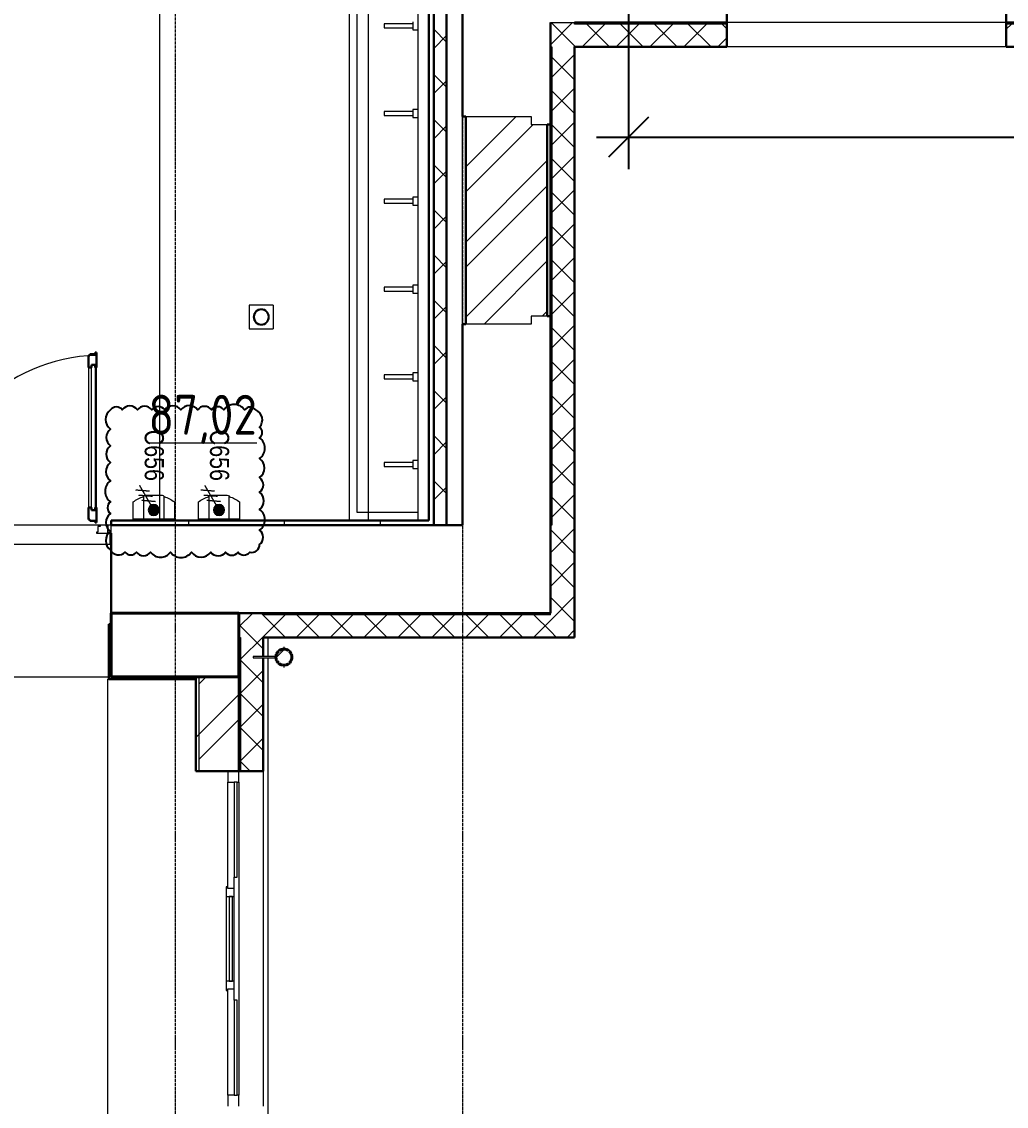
# Model space of a CAD drawing. Header units: millimetres. Extents: x -215207 to 92095, y -30385 to 123050.
# Drawn here: x -172845 to -166680, y 12701 to 19496 of the extents above; entities that cross this region are included whole.
import ezdxf
from ezdxf.enums import TextEntityAlignment as Align

# ---------------------------------------------------------------- set-up
doc = ezdxf.new("R2010")
doc.units = ezdxf.units.MM
doc.linetypes.add('ADSK_Линия сетки', pattern=[25, 20, -2.5, 0, -2.5])
doc.linetypes.add('ADSK_Сверху', pattern=[4.5, 3, -1.5])
for name, color, linetype, lineweight in [('_ Окна', 7, 'Continuous', 9), ('TO-Conn-EL', 33, 'Continuous', 13), ('TO-Equipment', 52, 'Continuous', 18), ('TO-Equipment--W', 52, 'Continuous', 13), ('TO-Index', 1, 'Continuous', 0), ('Двери', 7, 'Continuous', 9), ('Линии', 7, 'Continuous', 9), ('Марки помещений', 7, 'Continuous', 20), ('Несущие колонны', 7, 'Continuous', 20), ('Обобщенные модели', 7, 'Continuous', 20), ('Ограждение', 7, 'Continuous', 9), ('Окна', 7, 'Continuous', 9), ('Оси', 7, 'Continuous', 9), ('Перекрытие', 7, 'Continuous', 20), ('Сантехника', 7, 'Continuous', 20), ('Стены внутренние', 7, 'Continuous', 20), ('Стены наружные', 7, 'Continuous', 20), ('Стены штриховка', 7, 'Continuous', 9)]:
    doc.layers.add(name, color=color, linetype=linetype, lineweight=lineweight)
doc.layers.add('TO-txt-invis', color=161, linetype='Continuous', lineweight=0, plot=False)
doc.layers.add('Двери открывание', color=7, linetype='Continuous', lineweight=9, true_color=0xc0c0c0)
doc.layers.add('тх разм', color=7, linetype='Continuous')
doc.layers.add('ТХ_размеры', color=7, linetype='Continuous')
doc.styles.add('GOST Common_3', font='GOST_Common.ttf', dxfattribs={"width": 0.9, "height": 2.5})
doc.styles.add('S-ARIAL', font='arial.ttf', dxfattribs={"height": 150})
doc.styles.add('Simplex', font='simplex.shx', dxfattribs={"width": 0.6})
doc.styles.add('ГОСТ 2.304', font='CS_Gost2304.shx')
doc.dimstyles.new('СПДС', dxfattribs={"dimscale": 100, "dimtxt": 2.5, "dimasz": 2.5, "dimexe": 2, "dimexo": 0.625, "dimgap": 1, "dimtad": 1, "dimdec": 0, "dimtxsty": 'ГОСТ 2.304', "dimblk": 'OBLIQUE', "dimblk1": 'OBLIQUE', "dimblk2": 'OBLIQUE', "dimcen": 2.5, "dimdle": 2, "dimadec": 0, "dimazin": 2, "dimtfac": 0.75, "dimtdec": 4, "dimtmove": 1, "dimatfit": 3, "dimfxl": 0, "dimtolj": 1, "dimarcsym": 0})

# ---------------------------------------------------------------- blocks, each defined once
blk = doc.blocks.new('1 этаж 21082025')
at = {"layer": '_ Окна', "lineweight": 18}
for p, q in [((28380, -16640), (28380, -16710)), ((28450, -16710), (28450, -16640)), ((28380, -16710), (28420, -16710)), ((28440, -16710), (28450, -16710)), ((28380, -17365), (28370, -17365)), ((28370, -17365), (28370, -17425)), ((28380, -17375), (28380, -17365)), ((28420, -17375), (28380, -17375)), ((28420, -17425), (28420, -17375)), ((28370, -17425), (28420, -17425)), ((28420, -17955), (28370, -17955)), ((28370, -17955), (28370, -18015)), ((28380, -18015), (28380, -18005)), ((28380, -18005), (28420, -18005)), ((28420, -18005), (28420, -17955)), ((28370, -18015), (28380, -18015)), ((28420, -18670), (28380, -18670)), ((28380, -18670), (28380, -18740)), ((28450, -18670), (28440, -18670)), ((28450, -18740), (28450, -18670))]:
    blk.add_line(p, q, dxfattribs=at)
at = {"layer": '_ Окна'}
for p, q in [((28420, -16710), (28420, -17305)), ((28440, -16710), (28420, -16710)), ((28440, -17305), (28440, -16710)), ((28420, -17305), (28440, -17305)), ((28390, -17425), (28390, -17955)), ((28410, -17425), (28390, -17425)), ((28410, -17955), (28410, -17425)), ((28390, -17955), (28410, -17955)), ((28420, -18075), (28420, -18670)), ((28440, -18075), (28420, -18075)), ((28440, -18670), (28440, -18075)), ((28420, -18670), (28440, -18670))]:
    blk.add_line(p, q, dxfattribs=at)
at = {"layer": 'Двери', "lineweight": 30}
for p, q in [((27516, -14036), (27508, -14036)), ((27508, -14036), (27508, -14112)), ((27550, -14027), (27516, -14027)), ((27516, -14027), (27516, -14036)), ((27558, -14018), (27550, -14018)), ((27550, -14018), (27550, -14027)), ((27558, -14112), (27558, -14018)), ((27508, -14112), (27528, -14112)), ((27528, -14112), (27528, -14094)), ((27528, -14094), (27549, -14094)), ((27549, -14094), (27549, -14112)), ((27549, -14112), (27558, -14112)), ((27508, -14988), (27508, -15064)), ((27508, -14988), (27528, -14988)), ((27528, -14988), (27528, -15006)), ((27528, -15006), (27549, -15006)), ((27549, -14988), (27558, -14988)), ((27549, -15006), (27549, -14988)), ((27558, -15082), (27558, -14988)), ((27508, -15064), (27516, -15064)), ((27516, -15064), (27516, -15073)), ((27516, -15073), (27550, -15073)), ((27550, -15073), (27550, -15082)), ((27550, -15082), (27558, -15082))]:
    blk.add_line(p, q, dxfattribs=at)
at = {"layer": 'Двери'}
for p, q in [((27508, -14112), (27508, -14988)), ((27528, -15006), (27528, -14094)), ((27528, -14094), (27549, -14094)), ((27549, -14094), (27549, -15006)), ((27558, -14988), (27558, -14112)), ((27549, -15006), (27528, -15006)), ((27567, -15142), (27558, -15142)), ((27558, -15142), (27558, -15150)), ((27558, -15150), (27630, -15150)), ((27581, -15108), (27567, -15108)), ((27567, -15108), (27567, -15142)), ((27581, -15100), (27581, -15108)), ((27630, -15100), (27581, -15100)), ((27650, -15100), (27630, -15100)), ((27630, -15100), (27630, -15150)), ((27630, -15150), (27630, -15100)), ((27630, -15150), (27650, -15150)), ((27650, -15150), (27650, -15100))]:
    blk.add_line(p, q, dxfattribs=at)
at = {"layer": 'Двери открывание'}
blk.add_arc((27576, -15082), 1046, 90.98602, 180, dxfattribs=at)
at = {"layer": 'Линии', "linetype": 'ADSK_Сверху'}
for p, q in [((29140.1, -9940), (29140.1, -15070)), ((29260.1, -9940), (29260.1, -15070)), ((25900, -16050), (27650, -16050))]:
    blk.add_line(p, q, dxfattribs=at)
at = {"layer": 'Несущие колонны', "lineweight": 40}
for p, q in [((27650, -15650), (28450, -15650)), ((27650, -16050), (27650, -15650)), ((28450, -15650), (27650, -15650)), ((27650, -15650), (27650, -16050)), ((28450, -15650), (28450, -16050)), ((28450, -16050), (28450, -15650)), ((28450, -16050), (27650, -16050)), ((27650, -16050), (28200, -16050))]:
    blk.add_line(p, q, dxfattribs=at)
at = {"layer": 'Несущие колонны'}
blk.add_line((28200, -16050), (28450, -16050), dxfattribs=at)
at = {"layer": 'Обобщенные модели', "linetype": 'Continuous', "lineweight": 9}
blk.add_line((28682.6, -15928.4), (28733.4, -15877.6), dxfattribs=at)
at = {"layer": 'Обобщенные модели'}
for p, q in [((28733, -15864), (28731, -15864)), ((28731, -15864), (28731, -15874)), ((28733, -15864), (28731, -15864)), ((28731, -15864), (28731, -15874)), ((28733, -15864), (28731, -15864)), ((28731, -15864), (28731, -15874)), ((28733, -15864), (28731, -15864)), ((28731, -15864), (28731, -15874)), ((28731, -15876), (28731, -15874)), ((28733, -15876), (28731, -15876)), ((28733, -15874), (28733, -15864)), ((28733, -15874), (28733, -15864)), ((28733, -15874), (28733, -15864)), ((28733, -15874), (28733, -15864)), ((28733, -15874), (28733, -15876)), ((28680, -15922.7), (28540, -15922.7)), ((28540, -15922.7), (28540, -15929.3)), ((28540, -15929.3), (28680, -15929.3)), ((28680, -15925.1), (28680, -15922.7)), ((28680, -15929.3), (28680, -15926.9)), ((28731, -15978), (28731, -15976)), ((28731, -15976), (28733, -15976)), ((28731, -15978), (28731, -15988)), ((28731, -15978), (28731, -15988)), ((28731, -15978), (28731, -15988)), ((28731, -15978), (28731, -15988)), ((28731, -15988), (28733, -15988)), ((28731, -15988), (28733, -15988)), ((28731, -15988), (28733, -15988)), ((28731, -15988), (28733, -15988)), ((28733, -15976), (28733, -15978)), ((28733, -15988), (28733, -15978)), ((28733, -15988), (28733, -15978)), ((28733, -15988), (28733, -15978)), ((28733, -15988), (28733, -15978))]:
    blk.add_line(p, q, dxfattribs=at)
for radius, start, end in [(52, 0, 180), (50, 0, 180), (52, 180, 0), (50, 180, 0)]:
    blk.add_arc((28732, -15926), radius, start, end, dxfattribs=at)
at = {"layer": 'Обобщенные модели', "lineweight": 40}
for start, end in [(130.583, 152.82848), (103.63116, 126.20078), (78.99639, 101.00361), (53.79922, 76.36884), (27.17152, 49.417), (156.69406, 180), (180, 203.30594), (207.17152, 229.417), (233.79922, 256.36884), (283.63116, 306.20078), (310.583, 332.82848), (0, 23.30594), (336.69406, 0), (258.99639, 281.00361)]:
    blk.add_arc((28732, -15926), 50, start, end, dxfattribs=at)
at = {"layer": 'Ограждение'}
for p, q in [((27630, -16065), (27635, -16065)), ((27630, -19455), (27630, -16065))]:
    blk.add_line(p, q, dxfattribs=at)
at = {"layer": 'Окна'}
for p, q in [((28380, -17365), (28380, -16710)), ((28450, -16710), (28450, -18670)), ((28420, -17375), (28420, -17305)), ((28370, -17425), (28370, -17955)), ((28420, -17955), (28420, -17425)), ((28420, -18075), (28420, -18005)), ((28380, -18670), (28380, -18015))]:
    blk.add_line(p, q, dxfattribs=at)
at = {"layer": 'Оси', "linetype": 'ADSK_Линия сетки'}
for p, q in [((28050, 5350.6), (28050, -60626.1)), ((29850, 5350.6), (29850, -60626.1)), ((28420, -15100), (-14072.3, -15100))]:
    blk.add_line(p, q, dxfattribs=at)
at = {"layer": 'Перекрытие', "color": 49, "true_color": 0x464646}
for p, q in [((27955.1, -15070), (27955.1, -9970)), ((28515.2, -13720), (28515.2, -13870)), ((28665.2, -13720), (28515.2, -13720)), ((28665.2, -13720), (28665.2, -13870)), ((28515.2, -13870), (28665.2, -13870)), ((27581, -15100), (25969, -15100)), ((28632, -15802), (28632, -15923.3)), ((28632, -15928.9), (28632, -26408.1))]:
    blk.add_line(p, q, dxfattribs=at)
at = {"layer": 'Сантехника'}
for p, q in [((29140.1, -9970), (29140.1, -15070)), ((29570, -9970), (29570, -15070)), ((29190.2, -15020), (29190.2, -10020)), ((29540, -11957.5), (29360, -11957.5)), ((29360, -11957.5), (29360, -11982.5)), ((29540, -11945), (29540, -11995)), ((29360, -11982.5), (29540, -11982.5)), ((29540, -11995), (29570, -11995)), ((29570, -12495), (29540, -12495)), ((29540, -12495), (29540, -12545)), ((29540, -12507.5), (29360, -12507.5)), ((29360, -12507.5), (29360, -12532.5)), ((29360, -12532.5), (29540, -12532.5)), ((29540, -12545), (29570, -12545)), ((29570, -13045), (29540, -13045)), ((29540, -13045), (29540, -13095)), ((29540, -13057.5), (29360, -13057.5)), ((29360, -13057.5), (29360, -13082.5)), ((29360, -13082.5), (29540, -13082.5)), ((29540, -13095), (29570, -13095)), ((29540, -13607.5), (29360, -13607.5)), ((29360, -13607.5), (29360, -13632.5)), ((29360, -13632.5), (29540, -13632.5)), ((29570, -13595), (29540, -13595)), ((29540, -13595), (29540, -13645)), ((29540, -13645), (29570, -13645)), ((29540, -14157.5), (29360, -14157.5)), ((29360, -14157.5), (29360, -14182.5)), ((29360, -14182.5), (29540, -14182.5)), ((29570, -14145), (29540, -14145)), ((29540, -14145), (29540, -14195)), ((29540, -14195), (29570, -14195)), ((29540, -14707.5), (29360, -14707.5)), ((29360, -14707.5), (29360, -14732.5)), ((29360, -14732.5), (29540, -14732.5)), ((29570, -14695), (29540, -14695)), ((29540, -14695), (29540, -14745)), ((29540, -14745), (29570, -14745)), ((29570, -15020), (29190.2, -15020))]:
    blk.add_line(p, q, dxfattribs=at)
for radius, start, end in [(50, 0, 180), (45, 0, 180), (50, 180, 0), (45, 180, 0)]:
    blk.add_arc((28590.2, -13795), radius, start, end, dxfattribs=at)
at = {"layer": 'Стены внутренние', "lineweight": 30}
for p, q in [((29850, -11400), (29850, -12539)), ((31505, -11950), (31505, -11400)), ((33255, -11400), (33255, -11950)), ((30400, -11950), (30400, -12102)), ((30552, -11950), (31505, -11950)), ((33255, -11950), (34335, -11950)), ((31505, -12102), (31505, -11960)), ((33255, -11960), (33255, -12102)), ((30552, -12102), (31505, -12102)), ((30552, -15802), (30552, -12102)), ((33255, -12102), (34335, -12102)), ((29850, -12539), (29870, -12539)), ((30380, -12589), (30400, -12589)), ((30400, -13789), (30380, -13789)), ((30400, -15650), (30400, -13789)), ((29850, -13839), (29850, -15100)), ((29870, -13839), (29850, -13839)), ((27650, -15150), (27650, -15650)), ((29850, -15100), (29750, -15100)), ((27650, -15650), (30400, -15650)), ((28450, -15650), (28450, -15802)), ((28602, -15802), (30552, -15802)), ((28602, -15923.1), (28602, -15802)), ((28602, -16640), (28602, -15928.6)), ((28460, -16640), (28602, -16640))]:
    blk.add_line(p, q, dxfattribs=at)
at = {"layer": 'Стены внутренние'}
for p, q in [((30400, -11950), (30552, -11950)), ((33255, -11950), (31505, -11950)), ((33255, -12102), (31505, -12102)), ((29850, -13839), (29850, -12539)), ((29870, -12539), (30280, -12539)), ((30280, -12539), (30280, -12589)), ((30280, -12589), (30380, -12589)), ((30380, -13789), (30280, -13789)), ((30280, -13789), (30280, -13839)), ((30280, -13839), (29870, -13839)), ((28602, -16640), (28602, -18740))]:
    blk.add_line(p, q, dxfattribs=at)
at = {"layer": 'Стены внутренние', "linetype": 'Continuous', "lineweight": 9}
for p, q in [((30400, -12089.6), (30539.6, -11950)), ((30555.5, -12100), (30405.5, -11950)), ((30601.8, -12100), (30741.8, -11960)), ((30767.6, -12100), (30627.6, -11960)), ((30813.9, -12100), (30953.9, -11960)), ((30979.7, -12100), (30839.7, -11960)), ((31026, -12100), (31166, -11960)), ((31191.9, -12100), (31051.9, -11960)), ((31238.2, -12100), (31378.2, -11960)), ((31404, -12100), (31264, -11960)), ((31505, -11988.9), (31476.1, -11960)), ((33255, -11992.4), (33287.4, -11960)), ((31450.3, -12100), (31503, -12047.3)), ((30410, -12291.8), (30550, -12151.8)), ((31219.8, -12100), (31218.6, -12102)), ((31429, -12102), (31427.8, -12100)), ((30550, -12306.7), (30410, -12166.7)), ((30410, -12503.9), (30550, -12363.9)), ((30550, -12518.8), (30410, -12378.8)), ((30410, -12716), (30550, -12576)), ((30550, -12730.9), (30410, -12590.9)), ((30410, -12928.2), (30550, -12788.2)), ((30550, -12943.1), (30410, -12803.1)), ((30410, -13140.3), (30550, -13000.3)), ((30550, -13155.2), (30410, -13015.2)), ((30410, -13352.4), (30550, -13212.4)), ((30550, -13367.3), (30410, -13227.3)), ((30410, -13564.6), (30550, -13424.6)), ((30550, -13579.5), (30410, -13439.5)), ((30410, -13776.7), (30550, -13636.7)), ((30550, -13791.6), (30410, -13651.6)), ((30410, -13988.8), (30550, -13848.8)), ((30550, -14003.7), (30410, -13863.7)), ((30410, -14201), (30550, -14061)), ((30550, -14215.9), (30410, -14075.9)), ((30410, -14413.1), (30550, -14273.1)), ((30550, -14428), (30410, -14288)), ((30410, -14625.2), (30550, -14485.2)), ((30550, -14640.1), (30410, -14500.1)), ((30410, -14837.4), (30550, -14697.4)), ((30550, -14852.3), (30410, -14712.3)), ((30410, -15049.5), (30550, -14909.5)), ((30550, -15064.4), (30410, -14924.4)), ((30552, -14882.3), (30550, -14885.7)), ((30400, -15271.6), (30550, -15121.6)), ((30550, -15276.5), (30400, -15126.5)), ((30400, -15483.8), (30550, -15333.8)), ((30550, -15488.7), (30400, -15338.7)), ((30400, -15695.9), (30550, -15545.9)), ((30550, -15700.8), (30400, -15550.8)), ((28450, -15736.7), (28536.7, -15650)), ((28740, -15800), (28590, -15650)), ((28598.8, -15800), (28738.8, -15660)), ((28811, -15800), (28951, -15660)), ((28952.2, -15800), (28812.2, -15660)), ((29023.1, -15800), (29163.1, -15660)), ((29164.3, -15800), (29024.3, -15660)), ((29235.2, -15800), (29375.2, -15660)), ((29376.4, -15800), (29236.4, -15660)), ((29447.4, -15800), (29587.4, -15660)), ((29588.6, -15800), (29448.6, -15660)), ((29659.5, -15800), (29799.5, -15660)), ((29800.7, -15800), (29660.7, -15660)), ((29871.6, -15800), (30011.6, -15660)), ((30012.8, -15800), (29872.8, -15660)), ((30083.8, -15800), (30223.8, -15660)), ((30225, -15800), (30085, -15660)), ((30295.9, -15800), (30400, -15695.9)), ((30400, -15762.9), (30297.1, -15660)), ((30552, -15663.1), (30550, -15659.6)), ((28527.9, -15800), (28450, -15722.1)), ((30437.1, -15800), (30400, -15762.9)), ((30508, -15800), (30550, -15758)), ((28460, -15938.8), (28598.8, -15800)), ((28600, -15872.1), (28527.9, -15800)), ((28872.4, -15802), (28871.3, -15800)), ((29928.3, -15802), (29927.2, -15800)), ((30280.3, -15802), (30279.4, -15800.5)), ((28600, -15889.1), (28602, -15889.1)), ((28600, -16084.2), (28460, -15944.2)), ((28460, -16151), (28600, -16011)), ((28600, -16296.4), (28460, -16156.4)), ((28460, -16363.1), (28600, -16223.1)), ((28601.8, -16228.1), (28600, -16231.2)), ((28600, -16295.5), (28601.9, -16295.5)), ((28600, -16508.5), (28460, -16368.5)), ((28460, -16575.2), (28600, -16435.2)), ((28517.4, -16638), (28460, -16580.6)), ((28482.5, -16638), (28482, -16638.8))]:
    blk.add_line(p, q, dxfattribs=at)
at = {"layer": 'Стены наружные', "lineweight": 30}
for p, q in [((29640, -9970), (29640, -15070)), ((29670, -9940), (29670, -15100)), ((29750, -15100), (29750, -9940)), ((31505, -11960), (31505, -11950)), ((33255, -11950), (33255, -11960)), ((30400, -12102), (30400, -13789)), ((29870, -12539), (29870, -13839)), ((30380, -13789), (30380, -12589)), ((29640, -15070), (27650, -15070)), ((27650, -15070), (27650, -15100)), ((27650, -15100), (29750, -15100)), ((27635, -15720), (27635, -16065)), ((27650, -15720), (27635, -15720)), ((27650, -16050), (27650, -15720)), ((28450, -15802), (28450, -16640)), ((28185, -16065), (27635, -16065)), ((28200, -16050), (27650, -16050)), ((28180, -16065), (28180, -16640)), ((28180, -16640), (28460, -16640))]:
    blk.add_line(p, q, dxfattribs=at)
at = {"layer": 'Стены наружные', "linetype": 'Continuous', "lineweight": 9}
for p, q in [((29750, -12072.4), (29670, -11992.4)), ((29670, -12112.5), (29750, -12032.5)), ((30410, -12160.3), (30400, -12160.3)), ((29750, -12355.2), (29670, -12275.2)), ((30410, -12260.3), (30400, -12260.3)), ((29670, -12395.4), (29750, -12315.4)), ((30410, -12360.3), (30400, -12360.3)), ((30410, -12460.3), (30400, -12460.3)), ((29750, -12638), (29670, -12558)), ((29870, -12854.1), (30185.1, -12539)), ((29870, -12539.7), (29870.8, -12539)), ((30410, -12560.3), (30400, -12560.3)), ((29670, -12678.2), (29750, -12598.2)), ((29870, -13011.2), (30292.2, -12589)), ((30410, -12660.3), (30400, -12660.3)), ((30410, -12760.3), (30400, -12760.3)), ((29750, -12920.9), (29670, -12840.9)), ((29870, -13325.5), (30380, -12815.5)), ((29670, -12961.1), (29750, -12881.1)), ((30410, -12860.3), (30400, -12860.3)), ((29870, -13482.7), (30380, -12972.7)), ((30410, -12960.3), (30400, -12960.3)), ((30410, -13060.3), (30400, -13060.3)), ((29750, -13203.7), (29670, -13123.7)), ((29670, -13243.9), (29750, -13163.9)), ((30410, -13160.3), (30400, -13160.3)), ((29870, -13797), (30380, -13287)), ((30410, -13260.3), (30400, -13260.3)), ((30410, -13360.3), (30400, -13360.3)), ((29750, -13486.6), (29670, -13406.6)), ((29670, -13526.8), (29750, -13446.8)), ((29985.1, -13839), (30380, -13444.1)), ((30410, -13460.3), (30400, -13460.3)), ((30410, -13560.3), (30400, -13560.3)), ((29750, -13769.4), (29670, -13689.4)), ((30410, -13660.3), (30400, -13660.3)), ((29670, -13809.6), (29750, -13729.6)), ((30349.5, -13789), (30380, -13758.4)), ((30410, -13760.3), (30400, -13760.3)), ((30410, -13860.3), (30400, -13860.3)), ((29750, -14052.3), (29670, -13972.3)), ((30410, -13960.3), (30400, -13960.3)), ((29670, -14092.4), (29750, -14012.4)), ((30410, -14060.3), (30400, -14060.3)), ((30410, -14160.3), (30400, -14160.3)), ((29750, -14335.1), (29670, -14255.1)), ((30410, -14260.3), (30400, -14260.3)), ((29670, -14375.3), (29750, -14295.3)), ((30410, -14360.3), (30400, -14360.3)), ((30410, -14460.3), (30400, -14460.3)), ((29750, -14617.9), (29670, -14537.9)), ((29670, -14658.1), (29750, -14578.1)), ((30410, -14560.3), (30400, -14560.3)), ((30410, -14660.3), (30400, -14660.3)), ((30410, -14760.3), (30400, -14760.3)), ((29750, -14900.8), (29670, -14820.8)), ((29670, -14941), (29750, -14861)), ((30410, -14860.3), (30400, -14860.3)), ((30410, -14960.3), (30400, -14960.3)), ((28136, -15100), (28136, -15070)), ((28736, -15100), (28736, -15070)), ((29336, -15100), (29336, -15070)), ((30410, -15060.3), (30400, -15060.3)), ((28460, -15860.3), (28450, -15860.3)), ((28460, -15960.3), (28450, -15960.3)), ((27697.4, -16065), (27712.4, -16050)), ((28121.7, -16065), (28136.7, -16050)), ((28180, -16077.4), (28185, -16072.4)), ((28200, -16095.6), (28245.6, -16050)), ((28460, -16060.3), (28450, -16060.3)), ((28180, -16148.1), (28185, -16143.1)), ((28200, -16409.9), (28450, -16159.9)), ((28460, -16160.3), (28450, -16160.3)), ((28180, -16218.8), (28185, -16213.8)), ((28180, -16289.5), (28185, -16284.5)), ((28460, -16260.3), (28450, -16260.3)), ((28180, -16360.3), (28185, -16355.3)), ((28200, -16567.1), (28450, -16317.1)), ((28460, -16360.3), (28450, -16360.3)), ((28180, -16431), (28185, -16426)), ((28185, -16426), (28200, -16411)), ((28180, -16501.7), (28185, -16496.7)), ((28460, -16460.3), (28450, -16460.3)), ((28180, -16572.4), (28185, -16567.4)), ((28460, -16560.3), (28450, -16560.3)), ((28183.1, -16640), (28185, -16638.1)), ((28441.4, -16640), (28450, -16631.4))]:
    blk.add_line(p, q, dxfattribs=at)
at = {"layer": 'Стены наружные'}
for p, q in [((27642.5, -15150), (27642.5, -15220)), ((27642.5, -15220), (25907.5, -15220)), ((28450, -16050), (28200, -16050))]:
    blk.add_line(p, q, dxfattribs=at)
at = {"layer": 'Стены штриховка'}
for p, q in [((30552, -11960), (30552, -11950)), ((31505, -11960), (30552, -11960)), ((31505, -12026), (31503, -12026)), ((31503, -12100), (31503, -12026)), ((34335, -11960), (33255, -11960)), ((33257, -12026), (33255, -12026)), ((30400, -12102), (30410, -12102)), ((30410, -12102), (30410, -15100)), ((30550, -12100), (31503, -12100)), ((30550, -15802), (30550, -12100)), ((30552, -12102), (30550, -12102)), ((30410, -15100), (30400, -15100)), ((28602, -15660), (28602, -15650)), ((30400, -15660), (28602, -15660)), ((30400, -15660), (30400, -15650)), ((28450, -15802), (28460, -15802)), ((28460, -15802), (28460, -16640)), ((30552, -15800), (28600, -15800)), ((28600, -15923.1), (28600, -15800)), ((28600, -16638), (28600, -15928.6)), ((28185, -16640), (28185, -16050)), ((28200, -16050), (28200, -16640)), ((28460, -16638), (28600, -16638))]:
    blk.add_line(p, q, dxfattribs=at)
at = {"layer": 'Марки помещений', "style": 'GOST Common_3', "width": 0.9}
blk.add_text('%%U87,02', height=250, dxfattribs=at).set_placement((27883, -14532.6))
blk = doc.blocks.new('EL_exit')
at = {"layer": 'TO-Conn-EL', "ltscale": 0.0125}
blk.add_hatch(color=256, dxfattribs=at).paths.add_polyline_path([(-34.3, 0, 1), (34.3, 0, 1)])
at = {"layer": 'TO-Conn-EL', "ltscale": 0.0125, "const_width": 8.33}
for points in [[(-154.8, 89.4), (0, 0)], [(-118.4, 26.5), (-125.6, 114.4)], [(-85.8, 7.6), (-93, 95.6)], [(-53.2, -11.2), (-60.4, 76.7)]]:
    blk.add_lwpolyline(points, dxfattribs=at)
at = {"layer": 'TO-Conn-EL', "ltscale": 0.0125}
blk.add_circle((0, 0), 34.3, dxfattribs=at)
blk = doc.blocks.new('HO08-01')
at = {"layer": 'TO-Equipment--W', "ltscale": 0.02}
for p, q in [((51.6, 152), (-51.6, 152)), ((-129, 109), (-129, 0)), ((129, 0), (129, 109)), ((-129, 0), (129, 0))]:
    blk.add_line(p, q, dxfattribs=at)
at = {"layer": 'TO-Equipment--W', "lineweight": 5}
for points in [[(-64.5, 0), (-64.5, 142.1)], [(64.5, 142.1), (64.5, 0)]]:
    blk.add_lwpolyline(points, dxfattribs=at)
at = {"layer": 'TO-Equipment--W', "ltscale": 0.02}
for centre, radius, start, end in [((0.9, -64.7), 216.9, 107.43526, 126.78551), ((-51.6, 139.1), 12.9, 90, 166.01862), ((51.6, 139.1), 12.9, 13.98138, 90), ((0, -63), 215, 53.1301, 72.64913)]:
    blk.add_arc(centre, radius, start, end, dxfattribs=at)
at = {"layer": 'TO-Conn-EL', "rotation": 270}
blk.add_blockref('EL_exit', (0, 58.4), dxfattribs=at)
at = {"layer": 'TO-Index', "style": 'S-ARIAL', "width": 0.8, "flags": 8}
blk.add_attdef('INDEX', text='', height=150, dxfattribs=at).set_placement((0, 350.1), align=Align.MIDDLE_CENTER)
at = {"layer": 'TO-txt-invis', "style": 'Simplex', "width": 0.8, "flags": 9}
for tag, p in [('INTCODE', (183.7, 206.2)), ('HEIGHT', (183.7, 142.3))]:
    blk.add_attdef(tag, p, '', height=40, dxfattribs=at)
blk = doc.blocks.new('_Oblique')
at = {"color": 0, "linetype": 'ByBlock', "lineweight": -2}
blk.add_line((-0.5, -0.5), (0.5, 0.5), dxfattribs=at)
blk = doc.blocks.new('*D532')
at = {"layer": 'Defpoints', "color": 0, "ltscale": 100, "transparency": 16777216}
for p in [(-169045.2, 20233), (-158045.2, 20233), (-158045.2, 18773.2)]:
    blk.add_point(p, dxfattribs=at)
at = {"layer": 'тх разм', "color": 0, "lineweight": -2, "ltscale": 100, "transparency": 16777216}
for p, q in [((-169045.2, 20170.5), (-169045.2, 18573.2)), ((-158045.2, 20170.5), (-158045.2, 18573.2)), ((-169245.2, 18773.2), (-157845.2, 18773.2))]:
    blk.add_line(p, q, dxfattribs=at)
at = {"layer": 'тх разм', "color": 0, "lineweight": -2, "ltscale": 100, "transparency": 16777216, "xscale": 250, "yscale": 250, "zscale": 250, "rotation": 180}
blk.add_blockref('_Oblique', (-169045.2, 18773.2), dxfattribs=at)
at = {"layer": 'тх разм', "color": 0, "lineweight": -2, "ltscale": 100, "transparency": 16777216, "xscale": 250, "yscale": 250, "zscale": 250}
blk.add_blockref('_Oblique', (-158045.2, 18773.2), dxfattribs=at)
at = {"layer": 'тх разм', "color": 0, "ltscale": 100, "transparency": 16777216, "insert": (-163545.2, 18998.2), "char_height": 250, "attachment_point": 5, "style": 'ГОСТ 2.304', "bg_fill": 3, "box_fill_scale": 1.1, "bg_fill_color": 256, "bg_fill_true_color": 13158600, "bg_fill_transparency": 0}
blk.add_mtext('\\A1;11000', dxfattribs=at)

msp = doc.modelspace()

# ---------------------------------------------------------------- linework, layer by layer
at = {"layer": 'ТХ_размеры'}
msp.add_lwpolyline([(-172288.6, 17064.1, 0.520567), (-172288.6, 16944.2, 0.520567), (-172288.6, 16839.6, 0.520567), (-172288.6, 16734.6, 0.520567), (-172288.6, 16620.1, 0.520567), (-172288.6, 16488.3, 0.520567), (-172288.6, 16415.4, 0.520567), (-172288.6, 16303, 0.520567), (-172288.6, 16186.7, 0.520567), (-172197.1, 16173.8, 0.520567), (-172126.2, 16173.8, 0.520567), (-172037.8, 16173.8, 0.520567), (-171913.1, 16173.8, 0.520567), (-171782, 16173.8, 0.520567), (-171661.2, 16173.8, 0.520567), (-171567.9, 16173.8, 0.520567), (-171490.3, 16173.8, 0.520567), (-171416.5, 16173.8, 0.520567), (-171355.8, 16221.4, 0.520567), (-171355.8, 16310.9, 0.520567), (-171355.8, 16441.1, 0.520567), (-171355.8, 16548.1, 0.520567), (-171355.8, 16640.4, 0.520567), (-171355.8, 16760, 0.520567), (-171355.8, 16889.3, 0.520567), (-171355.8, 16956.3, 0.520567), (-171379.7, 17064.1, 0.520567), (-171449.3, 17064.1, 0.520567), (-171579.9, 17064.1, 0.520567), (-171657, 17064.1, 0.520567), (-171743.1, 17064.1, 0.520567), (-171848.2, 17064.1, 0.520567), (-171949.3, 17064.1, 0.520567), (-172030.3, 17064.1, 0.520567), (-172120, 17064.1, 0.520567), (-172215.6, 17064.1, 0.520567)], format="xyb", close=True, dxfattribs=at)

# ---------------------------------------------------------------- block references
msp.add_blockref('1 этаж 21082025', (-199934.8, 31441.4))
at = {"layer": 'TO-Equipment'}
ref = msp.add_blockref('HO08-01', (-172017.9, 16378.8), dxfattribs=dict(at, xscale=-1))
ref.add_attrib('INDEX', 'C656', dxfattribs={"layer": 'TO-Index', "height": 120, "rotation": 270, "style": 'S-ARIAL', "width": 0.8}).set_placement((-172014.5, 16779.5), align=Align.MIDDLE_CENTER)
ref = msp.add_blockref('HO08-01', (-171609.3, 16378.8), dxfattribs=dict(at, xscale=-1))
ref.add_attrib('INDEX', 'C656', dxfattribs={"layer": 'TO-Index', "height": 120, "rotation": 270, "style": 'S-ARIAL', "width": 0.8}).set_placement((-171605.9, 16779.5), align=Align.MIDDLE_CENTER)

# ---------------------------------------------------------------- next in the draw order: dimensions: what is measured, and where the dimension line sits
at = {"layer": 'тх разм', "ltscale": 100}
dim = msp.add_linear_dim(base=(-158045.2, 18773.2), p1=(-169045.2, 20233), p2=(-158045.2, 20233), dimstyle='СПДС', dxfattribs=at)
dim.commit()
dim.dimension.update_dxf_attribs({"geometry": '*D532', "text_midpoint": (-163545.2, 18998.2)})

doc.saveas('drawing.dxf')
